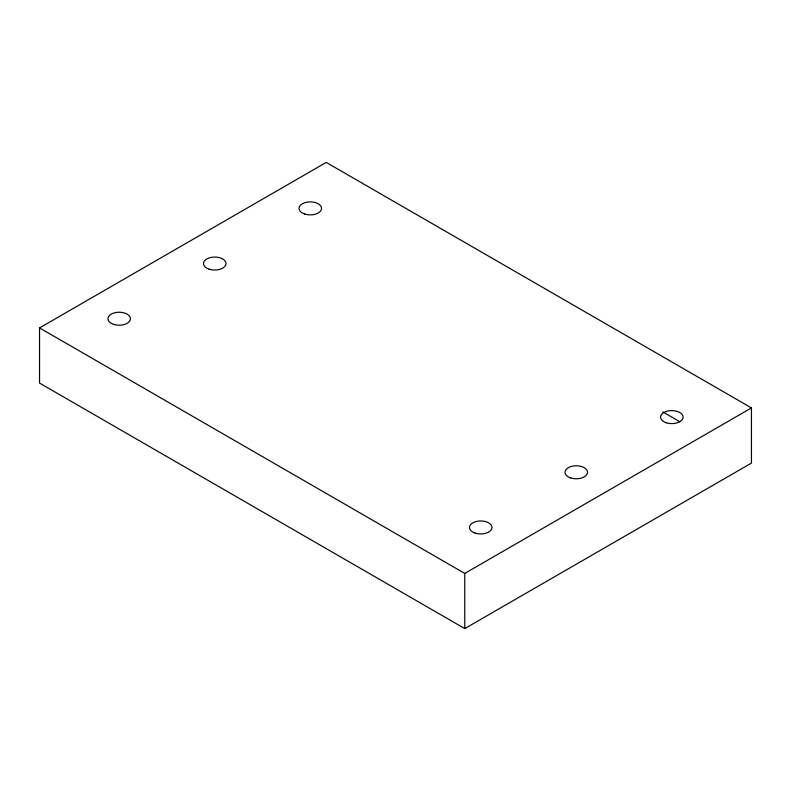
<?xml version="1.0" encoding="UTF-8"?>
<svg xmlns="http://www.w3.org/2000/svg" width="791" height="791" viewBox="0 0 791 791"><rect width="100%" height="100%" fill="white"/><g stroke="black" fill="none" stroke-linecap="round" stroke-linejoin="round"><path stroke-width="1.19" d="M39.55 327.919L326.228 162.412L751.45 407.909L751.45 463.081L464.772 628.588L39.55 383.091L39.55 327.919L464.772 573.416L751.45 407.909M662.769 411.884L679.865 421.751M464.772 573.416L464.772 628.588M666.19 422.74A11.262 6.506 0 0 0 683.078 417.104A11.262 6.506 0 0 0 666.19 411.478A11.262 6.506 0 0 0 666.19 422.74M475.075 533.075A11.262 6.506 0 0 0 491.962 527.449A11.262 6.506 0 0 0 475.075 521.813A11.262 6.506 0 0 0 475.075 533.075M570.627 477.902A11.262 6.506 0 0 0 587.525 472.276A11.262 6.506 0 0 0 570.627 466.641A11.262 6.506 0 0 0 570.627 477.902M304.664 214.015A11.262 6.506 0 0 0 321.561 208.379A11.262 6.506 0 0 0 304.664 202.753A11.262 6.506 0 0 0 304.664 214.015M113.548 324.35A11.262 6.506 0 0 0 130.446 318.724A11.262 6.506 0 0 0 113.548 313.098A11.262 6.506 0 0 0 113.548 324.35M209.111 269.187A11.262 6.506 0 0 0 225.999 263.551A11.262 6.506 0 0 0 209.111 257.925A11.262 6.506 0 0 0 209.111 269.187"/></g></svg>
